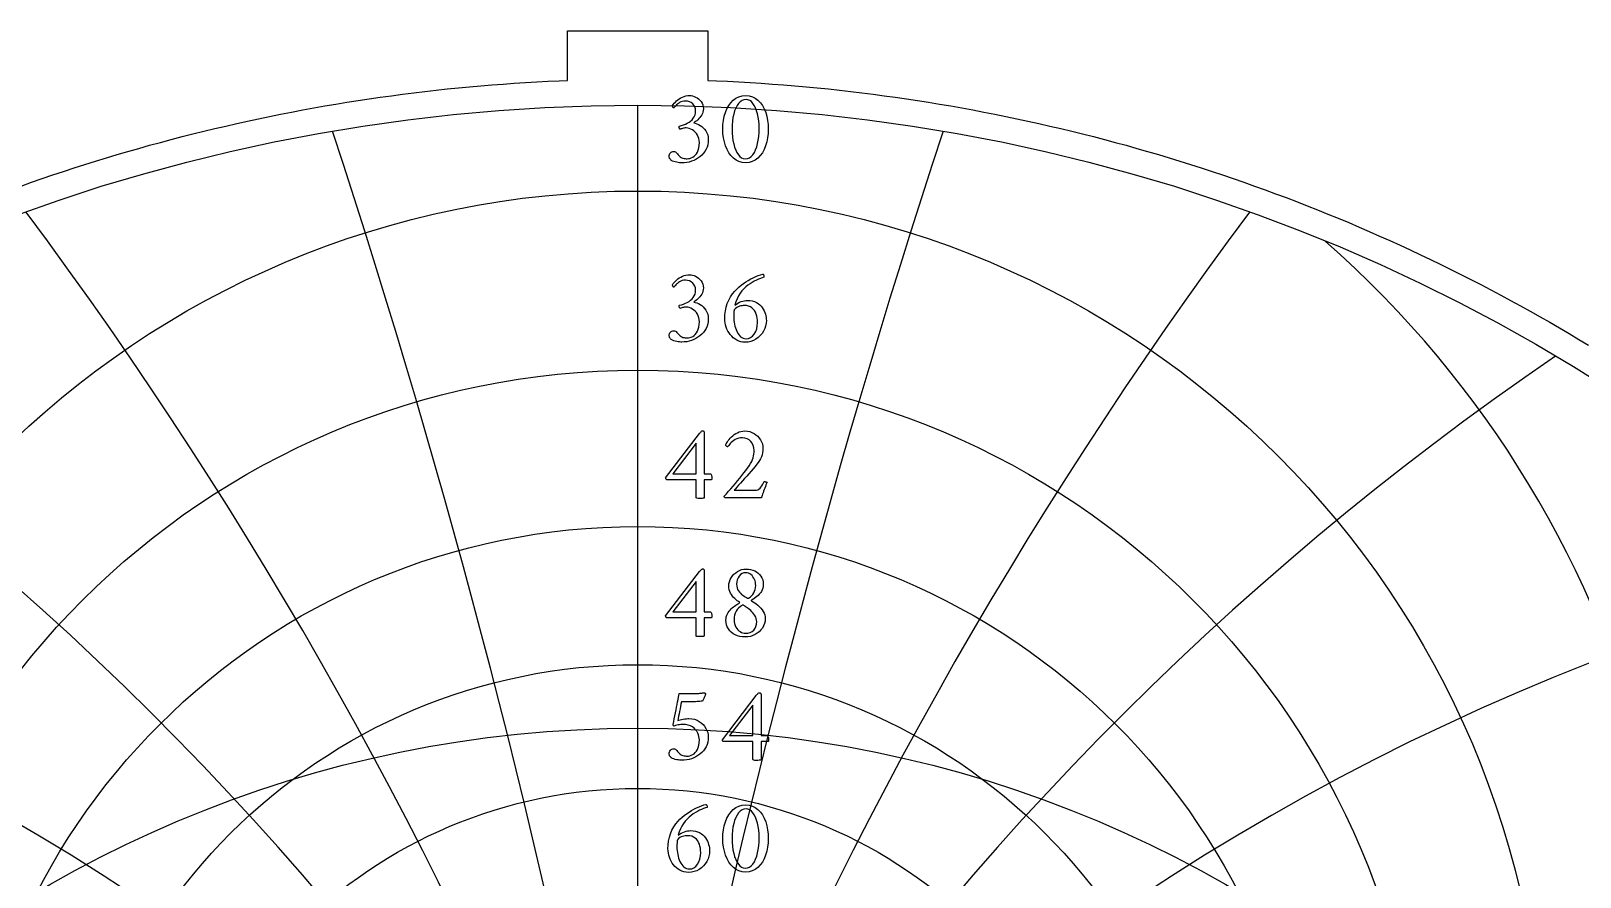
# Model space of a CAD drawing. Header units: millimetres. Extents: x -71 to 71, y -71 to 73.
# Drawn here: x -23.6 to 36.7, y 40.2 to 73.1 of the extents above; entities that cross this region are included whole.
import ezdxf

# ---------------------------------------------------------------- set-up
doc = ezdxf.new("R2010")
doc.units = ezdxf.units.MM
for name, color, linetype in [('CUT_OUTER', 1, 'Continuous'), ('ENGRAVE', 7, 'Continuous'), ('ENGRAVE_FINE', 8, 'Continuous'), ('TEXT', 5, 'Continuous')]:
    doc.layers.add(name, color=color, linetype=linetype)

msp = doc.modelspace()

# ---------------------------------------------------------------- linework, layer by layer
at = {"layer": 'CUT_OUTER'}
msp.add_lwpolyline([(-23.9933, 67.0568), (-23.5814, 67.2027), (-23.1686, 67.3462), (-22.7549, 67.487), (-22.3404, 67.6254), (-21.9251, 67.7612), (-21.5089, 67.8945), (-21.0919, 68.0252), (-20.6741, 68.1533), (-20.2555, 68.2789), (-19.8362, 68.4019), (-19.4161, 68.5223), (-18.9953, 68.6401), (-18.5738, 68.7554), (-18.1515, 68.8681), (-17.7286, 68.9781), (-17.305, 69.0856), (-16.8808, 69.1905), (-16.456, 69.2928), (-16.0305, 69.3925), (-15.6044, 69.4895), (-15.1777, 69.5839), (-14.7505, 69.6758), (-14.3227, 69.765), (-13.8943, 69.8515), (-13.4655, 69.9355), (-13.0361, 70.0168), (-12.6062, 70.0954), (-12.1759, 70.1715), (-11.7451, 70.2449), (-11.3139, 70.3156), (-10.8822, 70.3837), (-10.4501, 70.4492), (-10.0177, 70.5119), (-9.5848, 70.5721), (-9.1516, 70.6296), (-8.7181, 70.6844), (-8.2842, 70.7366), (-7.85, 70.7861), (-7.4155, 70.8329), (-6.9808, 70.8771), (-6.5458, 70.9186), (-6.1105, 70.9574), (-5.675, 70.9935), (-5.2393, 71.027), (-4.8034, 71.0578), (-4.3673, 71.086), (-3.931, 71.1114), (-3.4946, 71.1342), (-3.0581, 71.1543), (-2.73, 71.1674), (-2.73, 73.092), (2.73, 73.092), (2.73, 71.1674), (3.0581, 71.1543), (3.4946, 71.1342), (3.931, 71.1114), (4.3673, 71.086), (4.8034, 71.0578), (5.2393, 71.027), (5.675, 70.9935), (6.1105, 70.9574), (6.5458, 70.9186), (6.9808, 70.8771), (7.4155, 70.8329), (7.85, 70.7861), (8.2842, 70.7366), (8.7181, 70.6844), (9.1516, 70.6296), (9.5848, 70.5721), (10.0177, 70.5119), (10.4501, 70.4492), (10.8822, 70.3837), (11.3139, 70.3156), (11.7451, 70.2449), (12.1759, 70.1715), (12.6062, 70.0954), (13.0361, 70.0168), (13.4655, 69.9355), (13.8943, 69.8515), (14.3227, 69.765), (14.7505, 69.6758), (15.1777, 69.5839), (15.6044, 69.4895), (16.0305, 69.3925), (16.456, 69.2928), (16.8808, 69.1905), (17.305, 69.0856), (17.7286, 68.9781), (18.1515, 68.8681), (18.5738, 68.7554), (18.9953, 68.6401), (19.4161, 68.5223), (19.8362, 68.4019), (20.2555, 68.2789), (20.6741, 68.1533), (21.0919, 68.0252), (21.5089, 67.8945), (21.9251, 67.7612), (22.3404, 67.6254), (22.7549, 67.487), (23.1686, 67.3462), (23.5814, 67.2027), (23.9933, 67.0568), (24.4043, 66.9083), (24.8144, 66.7573), (25.2235, 66.6038), (25.6317, 66.4477), (26.039, 66.2892), (26.4452, 66.1282), (26.8505, 65.9647), (27.2547, 65.7987), (27.6579, 65.6302), (28.0601, 65.4593), (28.4612, 65.2859), (28.8613, 65.11), (29.2603, 64.9317), (29.6581, 64.7509), (30.0549, 64.5677), (30.4505, 64.3821), (30.8449, 64.1941), (31.2382, 64.0036), (31.6304, 63.8107), (32.0213, 63.6154), (32.4111, 63.4178), (32.7996, 63.2177), (33.1868, 63.0152), (33.5729, 62.8104), (33.9576, 62.6033), (34.3411, 62.3937), (34.7233, 62.1818), (35.1042, 61.9676), (35.4838, 61.751), (35.862, 61.5321), (36.2389, 61.3109), (36.6144, 61.0874), (36.9885, 60.8616)], dxfattribs=at)
at = {"layer": 'ENGRAVE'}
msp.add_lwpolyline([(0, -70.2), (0, 70.2)], dxfattribs=at)
for centre, radius in [((0, 0), 70.2), ((0, 31.6222), 35.2387), ((0, 29.3414), 30.5447), ((0, 27.5032), 26.2999), ((0, 26.02), 22.4035), ((0, 0), 45.9522), ((0, 24.8284), 18.7786)]:
    msp.add_circle(centre, radius, dxfattribs=at)
for centre, radius, start, end in [((0, 34.4687), 40.5184, 131.307855, 48.692145), ((0, 38.0583), 46.5751, 158.307565, 21.692435), ((0, 42.6543), 53.6864, 177.166321, 2.833679)]:
    msp.add_arc(centre, radius, start, end, dxfattribs=at)
at = {"layer": 'ENGRAVE_FINE'}
for centre, radius, start, end in [((-335.3395, -37.2113), 340.5127, 3.549067, 18.208032), ((-335.3395, -37.2113), 340.5127, 3.549067, 18.208032), ((335.3395, -37.2113), 340.5127, 161.791968, 176.450933), ((335.3395, -37.2113), 340.5127, 161.791968, 176.450933), ((-162.4567, -37.2113), 172.8828, 7.145895, 36.6736), ((-162.4567, -37.2113), 172.8828, 7.145895, 36.6736), ((162.4567, -37.2113), 172.8828, 143.3264, 172.854105), ((162.4567, -37.2113), 172.8828, 143.3264, 172.854105), ((-102.4151, -37.2113), 118.2588, 10.840654, 55.662821), ((-102.4151, -37.2113), 118.2588, 10.840654, 55.662821), ((102.4151, -37.2113), 118.2588, 124.337179, 169.159346), ((102.4151, -37.2113), 118.2588, 124.337179, 169.159346), ((-70.4677, -37.2113), 91.989, 14.688568, 75.445741), ((-70.4677, -37.2113), 91.989, 14.688568, 75.445741), ((70.4677, -37.2113), 91.989, 104.554259, 165.311432), ((70.4677, -37.2113), 91.989, 104.554259, 165.311432)]:
    msp.add_arc(centre, radius, start, end, dxfattribs=at)
at = {"layer": 'TEXT'}
for points in [[(2.0218, 70.5793), (2.075, 70.5755), (2.1308, 70.5642), (2.1892, 70.5454), (2.2502, 70.5191), (2.3102, 70.4855), (2.3659, 70.4449), (2.4171, 70.3973), (2.464, 70.3427), (2.503, 70.2814), (2.5309, 70.214), (2.5477, 70.1403), (2.5532, 70.0603), (2.5492, 69.9973), (2.5372, 69.9368), (2.517, 69.879), (2.4889, 69.8237), (2.4552, 69.7715), (2.4183, 69.723), (2.3784, 69.6781), (2.3353, 69.6369), (2.2918, 69.5995), (2.2507, 69.5663), (2.2119, 69.5372), (2.1754, 69.5123), (2.2346, 69.5001), (2.2958, 69.4802), (2.3592, 69.4524), (2.4245, 69.4168), (2.4885, 69.3736), (2.5475, 69.3229), (2.6016, 69.2647), (2.6508, 69.1989), (2.6917, 69.1256), (2.7209, 69.0448), (2.7384, 68.9564), (2.7442, 68.8605), (2.7386, 68.7592), (2.7219, 68.6628), (2.694, 68.5713), (2.655, 68.4848), (2.6067, 68.4038), (2.5512, 68.3291), (2.4884, 68.2606), (2.4183, 68.1983), (2.3424, 68.1427), (2.2621, 68.094), (2.1774, 68.0524), (2.0883, 68.0177), (1.9964, 67.9905), (1.9035, 67.971), (1.8096, 67.9594), (1.7146, 67.9555), (1.6727, 67.9569), (1.6259, 67.9612), (1.5741, 67.9683), (1.5174, 67.9783), (1.4597, 67.9914), (1.4048, 68.0079), (1.3528, 68.0277), (1.3036, 68.051), (1.2943, 68.0593), (1.2828, 68.0717), (1.2694, 68.0883), (1.2538, 68.1091), (1.2393, 68.1322), (1.2289, 68.1558), (1.2226, 68.1799), (1.2206, 68.2046), (1.2238, 68.2461), (1.2335, 68.2835), (1.2498, 68.3167), (1.2725, 68.3457), (1.2993, 68.3693), (1.328, 68.3862), (1.3585, 68.3963), (1.3908, 68.3997), (1.4301, 68.3957), (1.465, 68.3836), (1.4955, 68.3635), (1.5216, 68.3353), (1.5456, 68.3041), (1.5698, 68.2746), (1.5943, 68.247), (1.6191, 68.2212), (1.6496, 68.1943), (1.683, 68.1719), (1.7192, 68.1538), (1.7582, 68.1402), (1.7986, 68.1302), (1.8386, 68.1231), (1.8785, 68.1188), (1.918, 68.1174), (1.9721, 68.1211), (2.0265, 68.1324), (2.0811, 68.1512), (2.136, 68.1776), (2.1888, 68.2126), (2.2372, 68.2575), (2.2812, 68.3123), (2.3208, 68.3769), (2.3534, 68.4522), (2.3768, 68.5393), (2.3908, 68.638), (2.3955, 68.7484), (2.3908, 68.829), (2.3768, 68.9046), (2.3534, 68.9753), (2.3208, 69.0411), (2.2807, 69.1012), (2.2351, 69.1548), (2.1841, 69.2019), (2.1277, 69.2425), (2.0676, 69.2752), (2.0057, 69.2985), (1.942, 69.3125), (1.8765, 69.3172), (1.8432, 69.3159), (1.8096, 69.312), (1.7757, 69.3055), (1.7416, 69.2964), (1.7093, 69.2868), (1.6809, 69.2788), (1.6564, 69.2723), (1.6357, 69.2674), (1.6248, 69.2848), (1.6171, 69.3037), (1.6124, 69.3242), (1.6108, 69.3463), (1.6113, 69.3598), (1.6129, 69.3712), (1.6155, 69.3805), (1.6191, 69.3878), (1.699, 69.4088), (1.7769, 69.4345), (1.8527, 69.4648), (1.9263, 69.4999), (1.9955, 69.54), (2.0576, 69.5855), (2.1128, 69.6365), (2.1609, 69.6929), (2.2, 69.7556), (2.2279, 69.8253), (2.2446, 69.9019), (2.2502, 69.9856), (2.2432, 70.0632), (2.2222, 70.134), (2.1871, 70.1981), (2.1381, 70.2555), (2.0781, 70.3027), (2.0104, 70.3364), (1.9349, 70.3567), (1.8516, 70.3634), (1.7893, 70.3596), (1.7312, 70.3484), (1.6773, 70.3295), (1.6274, 70.3032), (1.5822, 70.2729), (1.5418, 70.242), (1.5064, 70.2106), (1.4759, 70.1787), (1.4501, 70.1495), (1.4287, 70.1262), (1.4117, 70.109), (1.3991, 70.0977), (1.3908, 70.0995), (1.3825, 70.105), (1.3742, 70.1141), (1.3659, 70.1268), (1.3586, 70.1413), (1.3534, 70.1558), (1.3503, 70.1704), (1.3493, 70.1849), (1.3826, 70.2322), (1.4204, 70.2788), (1.4625, 70.3246), (1.5091, 70.3696), (1.5598, 70.4125), (1.6145, 70.4516), (1.673, 70.4872), (1.7354, 70.5191), (1.8015, 70.5454), (1.8713, 70.5642), (1.9448, 70.5755), (2.0218, 70.5793)], [(4.1931, 70.5751), (4.3308, 70.564), (4.4573, 70.5305), (4.5726, 70.4747), (4.6768, 70.3966), (4.7694, 70.3), (4.8501, 70.1885), (4.9189, 70.0623), (4.9757, 69.9213), (5.0202, 69.7693), (5.052, 69.6104), (5.0711, 69.4445), (5.0774, 69.2715), (5.0709, 69.0986), (5.0515, 68.9327), (5.019, 68.7737), (4.9736, 68.6218), (4.9159, 68.4807), (4.8465, 68.354), (4.7654, 68.2419), (4.6726, 68.1444), (4.5687, 68.0654), (4.4542, 68.0089), (4.329, 67.9751), (4.1931, 67.9638), (4.0608, 67.9751), (3.9378, 68.0089), (3.8242, 68.0654), (3.7198, 68.1444), (3.626, 68.2419), (3.5439, 68.354), (3.4735, 68.4807), (3.4147, 68.6218), (3.3684, 68.7737), (3.3353, 68.9327), (3.3155, 69.0986), (3.3088, 69.2715), (3.3153, 69.4445), (3.3348, 69.6104), (3.3672, 69.7693), (3.4126, 69.9213), (3.4705, 70.0623), (3.5403, 70.1885), (3.622, 70.3), (3.7157, 70.3966), (3.8203, 70.4747), (3.9347, 70.5305), (4.059, 70.564), (4.1931, 70.5751)], [(4.2139, 70.4257), (4.1318, 70.416), (4.0556, 70.3868), (3.9854, 70.3381), (3.9212, 70.27), (3.8635, 70.1855), (3.8127, 70.0878), (3.769, 69.9769), (3.7323, 69.8528), (3.7032, 69.7184), (3.6825, 69.5767), (3.67, 69.4277), (3.6659, 69.2715), (3.67, 69.117), (3.6825, 68.969), (3.7032, 68.8274), (3.7323, 68.6924), (3.7685, 68.5672), (3.8107, 68.4552), (3.8588, 68.3565), (3.9129, 68.271), (3.9722, 68.202), (4.0359, 68.1527), (4.104, 68.1231), (4.1765, 68.1132), (4.264, 68.1234), (4.3436, 68.1537), (4.4155, 68.2043), (4.4796, 68.2751), (4.536, 68.3629), (4.5849, 68.464), (4.6263, 68.5787), (4.6602, 68.7069), (4.6865, 68.8447), (4.7053, 68.9882), (4.7166, 69.1374), (4.7204, 69.2923), (4.7164, 69.4481), (4.7043, 69.5959), (4.6842, 69.7356), (4.656, 69.8673), (4.6207, 69.9885), (4.5792, 70.0967), (4.5315, 70.1919), (4.4775, 70.2741), (4.4182, 70.3404), (4.3545, 70.3878), (4.2864, 70.4162), (4.2139, 70.4257)], [(2.0218, 63.6045), (2.075, 63.6007), (2.1308, 63.5895), (2.1892, 63.5706), (2.2502, 63.5443), (2.3102, 63.5107), (2.3659, 63.4701), (2.4171, 63.4225), (2.464, 63.3679), (2.503, 63.3066), (2.5309, 63.2392), (2.5477, 63.1655), (2.5532, 63.0856), (2.5492, 63.0225), (2.5372, 62.962), (2.517, 62.9042), (2.4889, 62.8489), (2.4552, 62.7968), (2.4183, 62.7482), (2.3784, 62.7033), (2.3353, 62.6621), (2.2918, 62.6247), (2.2507, 62.5915), (2.2119, 62.5624), (2.1754, 62.5375), (2.2346, 62.5253), (2.2958, 62.5054), (2.3592, 62.4776), (2.4245, 62.4421), (2.4885, 62.3988), (2.5475, 62.3481), (2.6016, 62.2899), (2.6508, 62.2241), (2.6917, 62.1508), (2.7209, 62.07), (2.7384, 61.9816), (2.7442, 61.8857), (2.7386, 61.7844), (2.7219, 61.688), (2.694, 61.5966), (2.655, 61.51), (2.6067, 61.4291), (2.5512, 61.3543), (2.4884, 61.2858), (2.4183, 61.2236), (2.3424, 61.1679), (2.2621, 61.1192), (2.1774, 61.0776), (2.0883, 61.043), (1.9964, 61.0157), (1.9035, 60.9963), (1.8096, 60.9846), (1.7146, 60.9807), (1.6727, 60.9821), (1.6259, 60.9864), (1.5741, 60.9935), (1.5174, 61.0035), (1.4597, 61.0166), (1.4048, 61.0331), (1.3528, 61.0529), (1.3036, 61.0762), (1.2943, 61.0845), (1.2828, 61.0969), (1.2694, 61.1135), (1.2538, 61.1343), (1.2393, 61.1574), (1.2289, 61.181), (1.2226, 61.2051), (1.2206, 61.2298), (1.2238, 61.2713), (1.2335, 61.3087), (1.2498, 61.3419), (1.2725, 61.3709), (1.2993, 61.3945), (1.328, 61.4114), (1.3585, 61.4215), (1.3908, 61.4249), (1.4301, 61.4209), (1.465, 61.4088), (1.4955, 61.3887), (1.5216, 61.3606), (1.5456, 61.3293), (1.5698, 61.2998), (1.5943, 61.2722), (1.6191, 61.2464), (1.6496, 61.2195), (1.683, 61.1971), (1.7192, 61.1791), (1.7582, 61.1654), (1.7986, 61.1554), (1.8386, 61.1483), (1.8785, 61.144), (1.918, 61.1426), (1.9721, 61.1464), (2.0265, 61.1576), (2.0811, 61.1765), (2.136, 61.2028), (2.1888, 61.2378), (2.2372, 61.2827), (2.2812, 61.3375), (2.3208, 61.4021), (2.3534, 61.4775), (2.3768, 61.5645), (2.3908, 61.6632), (2.3955, 61.7736), (2.3908, 61.8542), (2.3768, 61.9298), (2.3534, 62.0006), (2.3208, 62.0663), (2.2807, 62.1264), (2.2351, 62.18), (2.1841, 62.2271), (2.1277, 62.2677), (2.0676, 62.3004), (2.0057, 62.3237), (1.942, 62.3377), (1.8765, 62.3424), (1.8432, 62.3411), (1.8096, 62.3372), (1.7757, 62.3307), (1.7416, 62.3217), (1.7093, 62.3121), (1.6809, 62.304), (1.6564, 62.2975), (1.6357, 62.2926), (1.6248, 62.31), (1.6171, 62.3289), (1.6124, 62.3494), (1.6108, 62.3715), (1.6113, 62.385), (1.6129, 62.3964), (1.6155, 62.4057), (1.6191, 62.413), (1.699, 62.434), (1.7769, 62.4597), (1.8527, 62.4901), (1.9263, 62.5251), (1.9955, 62.5652), (2.0576, 62.6107), (2.1128, 62.6617), (2.1609, 62.7181), (2.2, 62.7808), (2.2279, 62.8505), (2.2446, 62.9271), (2.2502, 63.0108), (2.2432, 63.0884), (2.2222, 63.1592), (2.1871, 63.2233), (2.1381, 63.2807), (2.0781, 63.3279), (2.0104, 63.3616), (1.9349, 63.3819), (1.8516, 63.3886), (1.7893, 63.3849), (1.7312, 63.3736), (1.6773, 63.3548), (1.6274, 63.3284), (1.5822, 63.2981), (1.5418, 63.2672), (1.5064, 63.2358), (1.4759, 63.2039), (1.4501, 63.1747), (1.4287, 63.1515), (1.4117, 63.1342), (1.3991, 63.1229), (1.3908, 63.1247), (1.3825, 63.1302), (1.3742, 63.1393), (1.3659, 63.152), (1.3586, 63.1665), (1.3534, 63.181), (1.3503, 63.1956), (1.3493, 63.2101), (1.3826, 63.2575), (1.4204, 63.304), (1.4625, 63.3498), (1.5091, 63.3948), (1.5598, 63.4377), (1.6145, 63.4768), (1.673, 63.5124), (1.7354, 63.5443), (1.8015, 63.5706), (1.8713, 63.5895), (1.9448, 63.6007), (2.0218, 63.6045)], [(4.2596, 62.604), (4.3611, 62.599), (4.4542, 62.5842), (4.5386, 62.5596), (4.6145, 62.5251), (4.6825, 62.4829), (4.7432, 62.4353), (4.7967, 62.3822), (4.8429, 62.3237), (4.8824, 62.2617), (4.916, 62.1981), (4.9437, 62.133), (4.9653, 62.0663), (4.9817, 62.0006), (4.9934, 61.9382), (5.0004, 61.8791), (5.0027, 61.8235), (4.9958, 61.7133), (4.9752, 61.6071), (4.9408, 61.5047), (4.8927, 61.4062), (4.833, 61.3144), (4.764, 61.2319), (4.6856, 61.1587), (4.5979, 61.0949), (4.5026, 61.0431), (4.4012, 61.0061), (4.2939, 60.9839), (4.1807, 60.9765), (4.0915, 60.9816), (4.0068, 60.9968), (3.9265, 61.0221), (3.8506, 61.0575), (3.7797, 61.1012), (3.7141, 61.1514), (3.6541, 61.2081), (3.5994, 61.2713), (3.5505, 61.3397), (3.5076, 61.4119), (3.4706, 61.4881), (3.4396, 61.5681), (3.4151, 61.65), (3.3976, 61.7316), (3.3871, 61.813), (3.3836, 61.894), (3.3898, 62.0476), (3.4085, 62.1971), (3.4396, 62.3424), (3.4832, 62.4836), (3.5387, 62.6182), (3.6057, 62.7441), (3.684, 62.8611), (3.7738, 62.9693), (3.8492, 63.0466), (3.93, 63.1208), (4.0163, 63.1919), (4.108, 63.2599), (4.203, 63.324), (4.299, 63.3834), (4.396, 63.4382), (4.4941, 63.4883), (4.591, 63.5326), (4.6846, 63.5703), (4.7747, 63.6011), (4.8615, 63.6253), (4.8748, 63.6223), (4.8854, 63.6133), (4.8935, 63.5984), (4.8989, 63.5775), (4.9025, 63.5553), (4.9051, 63.5365), (4.9067, 63.5211), (4.9072, 63.509), (4.8407, 63.4862), (4.7697, 63.4592), (4.6943, 63.4281), (4.6145, 63.3928), (4.5324, 63.3523), (4.45, 63.3056), (4.3674, 63.2527), (4.2845, 63.1935), (4.2035, 63.1272), (4.1267, 63.0529), (4.0541, 62.9705), (3.9855, 62.88), (3.923, 62.7805), (3.8683, 62.6709), (3.8213, 62.5512), (3.7821, 62.4213), (3.8376, 62.4624), (3.8963, 62.4986), (3.958, 62.5299), (4.0229, 62.5562), (4.0875, 62.5771), (4.1485, 62.592), (4.2058, 62.601), (4.2596, 62.604)], [(3.7489, 62.2428), (3.745, 62.2093), (3.7416, 62.1753), (3.7388, 62.1408), (3.7365, 62.1058), (3.7346, 62.0705), (3.7333, 62.0352), (3.7326, 61.9999), (3.7323, 61.9646), (3.7341, 61.8953), (3.7396, 61.8245), (3.7486, 61.7521), (3.7614, 61.6782), (3.7778, 61.6047), (3.7982, 61.5339), (3.8225, 61.4656), (3.8506, 61.4), (3.8827, 61.3386), (3.9186, 61.2832), (3.9584, 61.2338), (4.0022, 61.1903), (4.0496, 61.1549), (4.1008, 61.1296), (4.1555, 61.1144), (4.2139, 61.1094), (4.307, 61.1208), (4.3914, 61.1551), (4.4669, 61.2121), (4.5336, 61.2921), (4.5881, 61.3891), (4.627, 61.4976), (4.6503, 61.6174), (4.6581, 61.7487), (4.6549, 61.8344), (4.6451, 61.9169), (4.6289, 61.9963), (4.6062, 62.0726), (4.5765, 62.1437), (4.5393, 62.2075), (4.4945, 62.2641), (4.4422, 62.3134), (4.3818, 62.3533), (4.3125, 62.3819), (4.2344, 62.399), (4.1475, 62.4047), (4.1027, 62.403), (4.0556, 62.3979), (4.0062, 62.3895), (3.9544, 62.3777), (3.9019, 62.3591), (3.8501, 62.3305), (3.7991, 62.2917), (3.7489, 62.2428)], [(2.5242, 57.5299), (2.5396, 57.5283), (2.5527, 57.5236), (2.5635, 57.5158), (2.5719, 57.5049), (2.5783, 57.4925), (2.5828, 57.48), (2.5855, 57.4676), (2.5865, 57.4551), (2.5865, 55.8568), (2.8272, 55.8568), (2.8374, 55.8536), (2.847, 55.8443), (2.8561, 55.8287), (2.8646, 55.8069), (2.8719, 55.781), (2.8771, 55.753), (2.8802, 55.7229), (2.8812, 55.6907), (2.8804, 55.6694), (2.8781, 55.6512), (2.8742, 55.6362), (2.8688, 55.6243), (2.5865, 55.6243), (2.5865, 54.9143), (2.5848, 54.9137), (2.5797, 54.9117), (2.5713, 54.9085), (2.5595, 54.904), (2.5401, 54.8994), (2.5091, 54.8962), (2.4664, 54.8942), (2.4121, 54.8936), (2.3485, 54.8957), (2.3031, 54.9019), (2.2759, 54.9123), (2.2668, 54.9268), (2.2668, 55.6243), (1.1251, 55.6243), (1.1154, 55.6311), (1.1069, 55.6393), (1.0998, 55.6488), (1.0939, 55.6595), (1.0894, 55.6706), (1.0862, 55.6808), (1.0842, 55.6903), (1.0836, 55.699), (2.4038, 57.4261), (2.4152, 57.4394), (2.4287, 57.4546), (2.4443, 57.4716), (2.4619, 57.4904), (2.4798, 57.5077), (2.4962, 57.52), (2.5109, 57.5274), (2.5242, 57.5299)], [(5.0276, 55.5246), (5.0066, 55.4731), (4.985, 55.4182), (4.963, 55.36), (4.9404, 55.2984), (4.9181, 55.2362), (4.8968, 55.1764), (4.8766, 55.1189), (4.8574, 55.0638), (4.8403, 55.0142), (4.8262, 54.9735), (4.8154, 54.9416), (4.8076, 54.9185), (3.4043, 54.9185), (3.398, 54.9233), (3.3913, 54.9294), (3.3845, 54.9368), (3.3773, 54.9455), (3.371, 54.9544), (3.3664, 54.9626), (3.3637, 54.97), (3.3628, 54.9766), (3.4484, 55.0731), (3.5351, 55.1717), (3.6228, 55.2724), (3.7115, 55.3752), (3.7998, 55.4787), (3.8859, 55.5817), (3.97, 55.6842), (4.052, 55.7862), (4.1301, 55.8858), (4.2025, 55.9813), (4.2692, 56.0726), (4.3301, 56.1598), (4.3868, 56.2483), (4.4324, 56.3311), (4.4667, 56.4081), (4.49, 56.4795), (4.5054, 56.5488), (4.5164, 56.6196), (4.5231, 56.692), (4.5253, 56.766), (4.5173, 56.8656), (4.4936, 56.9569), (4.454, 57.04), (4.3986, 57.1147), (4.331, 57.1764), (4.2549, 57.2206), (4.1702, 57.247), (4.0769, 57.2558), (3.9985, 57.2514), (3.9253, 57.2382), (3.8574, 57.2161), (3.7946, 57.1853), (3.7372, 57.1492), (3.6856, 57.1116), (3.6397, 57.0724), (3.5994, 57.0317), (3.5652, 56.9927), (3.5372, 56.959), (3.5154, 56.9305), (3.4998, 56.9071), (3.4872, 56.9088), (3.4744, 56.9139), (3.4613, 56.9223), (3.4479, 56.9341), (3.4361, 56.9467), (3.4277, 56.9574), (3.4226, 56.9664), (3.4209, 56.9735), (3.4299, 56.9955), (3.4443, 57.0239), (3.4641, 57.0588), (3.4894, 57.1002), (3.5202, 57.1453), (3.5564, 57.1915), (3.598, 57.2387), (3.6451, 57.287), (3.6969, 57.3339), (3.7525, 57.3773), (3.8121, 57.417), (3.8755, 57.453), (3.9429, 57.483), (4.0141, 57.5044), (4.0892, 57.5173), (4.1682, 57.5215), (4.2636, 57.5154), (4.3545, 57.4972), (4.4411, 57.4667), (4.5232, 57.424), (4.5989, 57.3717), (4.6664, 57.3124), (4.7256, 57.2461), (4.7764, 57.1728), (4.8173, 57.0947), (4.8465, 57.014), (4.864, 56.9307), (4.8698, 56.8448), (4.8659, 56.7589), (4.8543, 56.6757), (4.8348, 56.595), (4.8076, 56.5169), (4.7736, 56.4413), (4.7339, 56.3684), (4.6885, 56.2981), (4.6374, 56.2304), (4.5648, 56.1418), (4.4884, 56.0503), (4.4081, 55.956), (4.3239, 55.8588), (4.2389, 55.7618), (4.1563, 55.6679), (4.076, 55.577), (3.998, 55.4893), (3.9251, 55.4075), (3.86, 55.3342), (3.8026, 55.2694), (3.7531, 55.2133), (4.5585, 55.2133), (4.6159, 55.2181), (4.668, 55.2325), (4.7145, 55.2565), (4.7557, 55.2901), (4.7934, 55.3335), (4.8299, 55.3871), (4.865, 55.4508), (4.8989, 55.5246), (4.9049, 55.5355), (4.9145, 55.5433), (4.9277, 55.548), (4.9446, 55.5495), (4.9518, 55.549), (4.9612, 55.5475), (4.9726, 55.5449), (4.9861, 55.5412), (4.9996, 55.5371), (5.011, 55.5329), (5.0203, 55.5288), (5.0276, 55.5246)], [(2.2668, 57.0441), (1.3576, 55.8568), (2.2668, 55.8568)], [(2.5242, 52.1503), (2.5396, 52.1487), (2.5527, 52.144), (2.5635, 52.1362), (2.5719, 52.1253), (2.5783, 52.1129), (2.5828, 52.1004), (2.5855, 52.088), (2.5865, 52.0755), (2.5865, 50.4772), (2.8272, 50.4772), (2.8374, 50.474), (2.847, 50.4647), (2.8561, 50.4491), (2.8646, 50.4273), (2.8719, 50.4014), (2.8771, 50.3734), (2.8802, 50.3433), (2.8812, 50.3111), (2.8804, 50.2898), (2.8781, 50.2716), (2.8742, 50.2566), (2.8688, 50.2447), (2.5865, 50.2447), (2.5865, 49.5347), (2.5848, 49.5341), (2.5797, 49.5321), (2.5713, 49.5289), (2.5595, 49.5244), (2.5401, 49.5198), (2.5091, 49.5166), (2.4664, 49.5146), (2.4121, 49.514), (2.3485, 49.5161), (2.3031, 49.5223), (2.2759, 49.5327), (2.2668, 49.5472), (2.2668, 50.2447), (1.1251, 50.2447), (1.1154, 50.2515), (1.1069, 50.2597), (1.0998, 50.2692), (1.0939, 50.28), (1.0894, 50.291), (1.0862, 50.3012), (1.0842, 50.3107), (1.0836, 50.3194), (2.4038, 52.0465), (2.4152, 52.0598), (2.4287, 52.075), (2.4443, 52.092), (2.4619, 52.1108), (2.4798, 52.1281), (2.4962, 52.1404), (2.5109, 52.1478), (2.5242, 52.1503)], [(4.2139, 52.1461), (4.3033, 52.1417), (4.3888, 52.1285), (4.4704, 52.1064), (4.5481, 52.0755), (4.6201, 52.0363), (4.6846, 51.9894), (4.7415, 51.9346), (4.791, 51.8721), (4.8309, 51.802), (4.8595, 51.7247), (4.8766, 51.6401), (4.8823, 51.5483), (4.8776, 51.472), (4.8636, 51.4009), (4.8403, 51.335), (4.8076, 51.2743), (4.7683, 51.2182), (4.7251, 51.1663), (4.678, 51.1186), (4.627, 51.075), (4.5747, 51.035), (4.5237, 50.9982), (4.474, 50.9645), (4.4256, 50.9338), (4.4147, 50.9292), (4.4111, 50.9235), (4.4147, 50.9167), (4.4256, 50.9089), (4.4878, 50.8731), (4.5496, 50.8321), (4.6113, 50.7859), (4.6726, 50.7346), (4.7313, 50.679), (4.7847, 50.6204), (4.833, 50.5586), (4.8761, 50.4938), (4.9115, 50.4266), (4.9368, 50.3578), (4.952, 50.2875), (4.957, 50.2156), (4.9503, 50.1165), (4.93, 50.0226), (4.8963, 49.9338), (4.8491, 49.8503), (4.7908, 49.7736), (4.724, 49.7055), (4.6486, 49.6459), (4.5647, 49.5949), (4.4748, 49.5541), (4.3815, 49.5249), (4.2849, 49.5074), (4.1848, 49.5015), (4.0778, 49.5067), (3.9767, 49.5223), (3.8816, 49.5482), (3.7925, 49.5846), (3.7112, 49.6302), (3.6394, 49.6842), (3.5773, 49.7465), (3.5247, 49.817), (3.4829, 49.8946), (3.4531, 49.9779), (3.4352, 50.0669), (3.4292, 50.1616), (3.4329, 50.2265), (3.4438, 50.2883), (3.4619, 50.3469), (3.4874, 50.4024), (3.5182, 50.4548), (3.5527, 50.5041), (3.5909, 50.5503), (3.6327, 50.5934), (3.6764, 50.6334), (3.7204, 50.6702), (3.7646, 50.7039), (3.8091, 50.7346), (3.8518, 50.7623), (3.8906, 50.7875), (3.9255, 50.8101), (3.9565, 50.83), (3.9627, 50.836), (3.9648, 50.8415), (3.9627, 50.8464), (3.9565, 50.8508), (3.9141, 50.8784), (3.8698, 50.9115), (3.8238, 50.95), (3.7759, 50.994), (3.7289, 51.0427), (3.6856, 51.0952), (3.6459, 51.1517), (3.6098, 51.212), (3.5799, 51.2758), (3.5585, 51.3428), (3.5456, 51.4128), (3.5413, 51.486), (3.5472, 51.5716), (3.5647, 51.6541), (3.5939, 51.7335), (3.6347, 51.8098), (3.6852, 51.881), (3.7432, 51.9453), (3.8087, 52.0025), (3.8818, 52.0527), (3.9601, 52.0936), (4.0416, 52.1228), (4.1262, 52.1403), (4.2139, 52.1461)], [(4.1931, 52.0049), (4.1232, 51.9966), (4.0587, 51.9717), (3.9997, 51.9302), (3.9461, 51.8721), (3.9016, 51.8026), (3.8698, 51.7268), (3.8508, 51.6448), (3.8444, 51.5566), (3.8489, 51.4828), (3.8626, 51.4149), (3.8853, 51.353), (3.917, 51.2971), (3.9551, 51.2466), (3.9964, 51.2011), (4.0412, 51.1605), (4.0893, 51.1248), (4.1376, 51.0929), (4.1828, 51.0636), (4.2248, 51.0368), (4.2637, 51.0127), (4.2684, 51.0109), (4.2741, 51.0096), (4.2808, 51.0088), (4.2886, 51.0086), (4.2904, 51.0086), (4.2917, 51.0086), (4.2925, 51.0086), (4.2928, 51.0086), (4.2987, 51.0088), (4.3042, 51.0096), (4.3091, 51.0109), (4.3135, 51.0127), (4.3727, 51.0568), (4.4256, 51.1061), (4.4723, 51.1606), (4.5128, 51.2203), (4.5455, 51.2852), (4.5688, 51.3552), (4.5829, 51.4305), (4.5875, 51.5109), (4.5845, 51.5706), (4.5756, 51.6292), (4.5607, 51.6868), (4.5398, 51.7434), (4.5135, 51.7971), (4.4822, 51.8461), (4.446, 51.8905), (4.4049, 51.9302), (4.3589, 51.9629), (4.3083, 51.9863), (4.2531, 52.0003), (4.1931, 52.0049)], [(2.2668, 51.6645), (1.3576, 50.4772), (2.2668, 50.4772)], [(4.1931, 49.6468), (4.2877, 49.6546), (4.3722, 49.678), (4.4465, 49.7169), (4.5107, 49.7714), (4.5625, 49.8386), (4.5995, 49.9156), (4.6217, 50.0026), (4.629, 50.0994), (4.6246, 50.1607), (4.6114, 50.2203), (4.5893, 50.278), (4.5585, 50.3339), (4.5216, 50.3874), (4.4817, 50.4377), (4.4386, 50.4849), (4.3924, 50.529), (4.3454, 50.5697), (4.3, 50.6064), (4.2562, 50.6392), (4.2139, 50.6681), (4.1763, 50.6925), (4.1464, 50.7117), (4.1244, 50.7257), (4.1101, 50.7346), (4.1023, 50.7382), (4.0956, 50.7408), (4.0899, 50.7423), (4.0852, 50.7429), (4.0795, 50.7426), (4.0748, 50.7418), (4.0712, 50.7405), (4.0686, 50.7387), (3.9911, 50.685), (3.9248, 50.6277), (3.8697, 50.5667), (3.8257, 50.5021), (3.7921, 50.4317), (3.7681, 50.3536), (3.7537, 50.2678), (3.7489, 50.1741), (3.7531, 50.094), (3.7655, 50.02), (3.7863, 49.9518), (3.8153, 49.8897), (3.8508, 49.834), (3.8906, 49.7854), (3.9348, 49.7437), (3.9835, 49.7091), (4.0347, 49.6819), (4.0867, 49.6624), (4.1395, 49.6507), (4.1931, 49.6468)], [(1.9845, 46.3249), (2.1003, 46.3182), (2.2071, 46.2979), (2.3048, 46.2642), (2.3934, 46.217), (2.4727, 46.1595), (2.5423, 46.095), (2.6024, 46.0235), (2.6529, 45.945), (2.6928, 45.8624), (2.7214, 45.7785), (2.7385, 45.6932), (2.7442, 45.6067), (2.7386, 45.5054), (2.7219, 45.409), (2.694, 45.3175), (2.655, 45.231), (2.6067, 45.15), (2.5512, 45.0753), (2.4884, 45.0068), (2.4183, 44.9445), (2.3424, 44.8888), (2.2621, 44.8402), (2.1774, 44.7985), (2.0883, 44.7639), (1.9964, 44.7367), (1.9035, 44.7172), (1.8096, 44.7055), (1.7146, 44.7016), (1.6727, 44.7031), (1.6259, 44.7073), (1.5741, 44.7145), (1.5174, 44.7245), (1.4597, 44.7376), (1.4048, 44.754), (1.3528, 44.7739), (1.3036, 44.7971), (1.2943, 44.8054), (1.2828, 44.8179), (1.2694, 44.8345), (1.2538, 44.8552), (1.2393, 44.8783), (1.2289, 44.9019), (1.2226, 44.9261), (1.2206, 44.9507), (1.2238, 44.9922), (1.2335, 45.0296), (1.2498, 45.0628), (1.2725, 45.0919), (1.2993, 45.1155), (1.328, 45.1324), (1.3585, 45.1425), (1.3908, 45.1459), (1.4301, 45.1418), (1.465, 45.1298), (1.4955, 45.1097), (1.5216, 45.0815), (1.5456, 45.0502), (1.5698, 45.0208), (1.5943, 44.9932), (1.6191, 44.9673), (1.6496, 44.9405), (1.683, 44.918), (1.7192, 44.9), (1.7582, 44.8864), (1.7986, 44.8764), (1.8386, 44.8693), (1.8785, 44.865), (1.918, 44.8635), (1.9721, 44.8673), (2.0265, 44.8786), (2.0811, 44.8974), (2.136, 44.9237), (2.1888, 44.9588), (2.2372, 45.0037), (2.2812, 45.0584), (2.3208, 45.123), (2.3534, 45.1984), (2.3768, 45.2854), (2.3908, 45.3842), (2.3955, 45.4946), (2.3915, 45.5596), (2.3794, 45.6259), (2.3593, 45.6935), (2.3311, 45.7624), (2.2942, 45.8293), (2.2476, 45.8911), (2.1914, 45.9476), (2.1256, 45.999), (2.0491, 46.0417), (1.9606, 46.0722), (1.8602, 46.0905), (1.7478, 46.0966), (1.7118, 46.0954), (1.67, 46.0919), (1.6225, 46.0861), (1.5693, 46.0779), (1.5172, 46.0682), (1.4728, 46.0576), (1.4362, 46.0464), (1.4074, 46.0343), (1.4013, 46.0355), (1.3955, 46.039), (1.3899, 46.0448), (1.3846, 46.053), (1.38, 46.0625), (1.3768, 46.0722), (1.3748, 46.0822), (1.3742, 46.0924), (1.397, 46.2066), (1.4199, 46.3208), (1.4427, 46.4349), (1.4655, 46.5491), (1.488, 46.6613), (1.5096, 46.7697), (1.5305, 46.8741), (1.5506, 46.9746), (1.5692, 47.0687), (1.5854, 47.1537), (1.5993, 47.2296), (1.6108, 47.2964), (2.2087, 47.2964), (2.2504, 47.2969), (2.2927, 47.2985), (2.3355, 47.3011), (2.3789, 47.3047), (2.4206, 47.309), (2.4588, 47.3135), (2.4933, 47.3183), (2.5242, 47.3234), (2.5496, 47.3279), (2.5678, 47.3312), (2.5787, 47.3331), (2.5823, 47.3338), (2.5923, 47.3278), (2.6015, 47.3223), (2.6099, 47.3174), (2.6176, 47.313), (2.6239, 47.3083), (2.6285, 47.3026), (2.6312, 47.2959), (2.6321, 47.2881), (2.6312, 47.2794), (2.6285, 47.2658), (2.6239, 47.2472), (2.6176, 47.2237), (2.6095, 47.1971), (2.5999, 47.1692), (2.5888, 47.1401), (2.5761, 47.1096), (2.5619, 47.0795), (2.5465, 47.0514), (2.5298, 47.0255), (2.5117, 47.0016), (2.4681, 46.9975), (2.4204, 46.9933), (2.3685, 46.9892), (2.3124, 46.985), (2.2517, 46.9814), (2.1858, 46.9788), (2.1147, 46.9772), (2.0384, 46.9767), (1.698, 46.9767), (1.6795, 46.885), (1.6612, 46.7925), (1.6431, 46.6992), (1.6254, 46.6051), (1.6076, 46.5119), (1.5895, 46.4209), (1.5713, 46.3323), (1.5527, 46.246), (1.5975, 46.262), (1.6487, 46.2766), (1.7064, 46.29), (1.7707, 46.3021), (1.8346, 46.3121), (1.8916, 46.3192), (1.9415, 46.3235), (1.9845, 46.3249)], [(4.7328, 47.3338), (4.7483, 47.3322), (4.7614, 47.3275), (4.7721, 47.3197), (4.7806, 47.3088), (4.7869, 47.2964), (4.7915, 47.2839), (4.7942, 47.2715), (4.7951, 47.259), (4.7951, 45.6607), (5.0359, 45.6607), (5.046, 45.6575), (5.0556, 45.6482), (5.0647, 45.6326), (5.0733, 45.6108), (5.0805, 45.5849), (5.0857, 45.5569), (5.0888, 45.5268), (5.0899, 45.4946), (5.0891, 45.4733), (5.0868, 45.4551), (5.0829, 45.4401), (5.0774, 45.4282), (4.7951, 45.4282), (4.7951, 44.7182), (4.7934, 44.7176), (4.7884, 44.7156), (4.7799, 44.7124), (4.7681, 44.7079), (4.7488, 44.7033), (4.7178, 44.7001), (4.6751, 44.6981), (4.6207, 44.6975), (4.5572, 44.6996), (4.5118, 44.7058), (4.4845, 44.7162), (4.4754, 44.7307), (4.4754, 45.4282), (3.3337, 45.4282), (3.324, 45.435), (3.3156, 45.4432), (3.3084, 45.4527), (3.3026, 45.4635), (3.2981, 45.4745), (3.2948, 45.4847), (3.2929, 45.4942), (3.2922, 45.5029), (4.6124, 47.23), (4.6239, 47.2433), (4.6374, 47.2585), (4.6529, 47.2755), (4.6706, 47.2943), (4.6885, 47.3116), (4.7048, 47.3239), (4.7196, 47.3313), (4.7328, 47.3338)], [(4.4754, 46.848), (3.5662, 45.6607), (4.4754, 45.6607)], [(2.0509, 41.9648), (2.1525, 41.9599), (2.2455, 41.9451), (2.33, 41.9204), (2.4059, 41.8859), (2.4738, 41.8437), (2.5346, 41.7961), (2.588, 41.7431), (2.6342, 41.6846), (2.6738, 41.6225), (2.7074, 41.559), (2.735, 41.4938), (2.7567, 41.4272), (2.773, 41.3614), (2.7847, 41.299), (2.7917, 41.2399), (2.794, 41.1843), (2.7872, 41.0741), (2.7665, 40.9679), (2.7322, 40.8655), (2.684, 40.767), (2.6243, 40.6752), (2.5553, 40.5927), (2.477, 40.5195), (2.3893, 40.4557), (2.2939, 40.4039), (2.1926, 40.3669), (2.0853, 40.3448), (1.972, 40.3374), (1.8829, 40.3424), (1.7982, 40.3576), (1.7179, 40.3829), (1.642, 40.4183), (1.571, 40.462), (1.5055, 40.5122), (1.4454, 40.5689), (1.3908, 40.6321), (1.3419, 40.7005), (1.2989, 40.7728), (1.262, 40.8489), (1.231, 40.929), (1.2064, 41.0108), (1.1889, 41.0924), (1.1784, 41.1738), (1.1749, 41.2549), (1.1811, 41.4085), (1.1998, 41.5579), (1.231, 41.7032), (1.2745, 41.8444), (1.3301, 41.9791), (1.397, 42.1049), (1.4754, 42.2219), (1.5652, 42.3301), (1.6405, 42.4075), (1.7214, 42.4817), (1.8076, 42.5528), (1.8994, 42.6207), (1.9943, 42.6848), (2.0903, 42.7443), (2.1874, 42.799), (2.2855, 42.8491), (2.3824, 42.8935), (2.4759, 42.9311), (2.5661, 42.962), (2.6529, 42.9861), (2.6661, 42.9831), (2.6768, 42.9741), (2.6848, 42.9592), (2.6902, 42.9383), (2.6939, 42.9162), (2.6965, 42.8973), (2.698, 42.8819), (2.6985, 42.8698), (2.632, 42.847), (2.561, 42.82), (2.4856, 42.7889), (2.4059, 42.7536), (2.3237, 42.7131), (2.2414, 42.6664), (2.1587, 42.6135), (2.0758, 42.5543), (1.9949, 42.488), (1.918, 42.4137), (1.8454, 42.3313), (1.7769, 42.2409), (1.7144, 42.1414), (1.6596, 42.0317), (1.6126, 41.912), (1.5735, 41.7821), (1.629, 41.8232), (1.6876, 41.8594), (1.7494, 41.8907), (1.8143, 41.917), (1.8789, 41.9379), (1.9398, 41.9529), (1.9972, 41.9618), (2.0509, 41.9648)], [(4.1931, 42.9612), (4.3308, 42.95), (4.4573, 42.9165), (4.5726, 42.8608), (4.6768, 42.7827), (4.7694, 42.686), (4.8501, 42.5746), (4.9189, 42.4483), (4.9757, 42.3073), (5.0202, 42.1554), (5.052, 41.9964), (5.0711, 41.8305), (5.0774, 41.6576), (5.0709, 41.4846), (5.0515, 41.3187), (5.019, 41.1598), (4.9736, 41.0078), (4.9159, 40.8667), (4.8465, 40.7401), (4.7654, 40.628), (4.6726, 40.5304), (4.5687, 40.4514), (4.4542, 40.395), (4.329, 40.3611), (4.1931, 40.3498), (4.0608, 40.3611), (3.9378, 40.395), (3.8242, 40.4514), (3.7198, 40.5304), (3.626, 40.628), (3.5439, 40.7401), (3.4735, 40.8667), (3.4147, 41.0078), (3.3684, 41.1598), (3.3353, 41.3187), (3.3155, 41.4846), (3.3088, 41.6576), (3.3153, 41.8305), (3.3348, 41.9964), (3.3672, 42.1554), (3.4126, 42.3073), (3.4705, 42.4483), (3.5403, 42.5746), (3.622, 42.686), (3.7157, 42.7827), (3.8203, 42.8608), (3.9347, 42.9165), (4.059, 42.95), (4.1931, 42.9612)], [(4.2139, 42.8117), (4.1318, 42.802), (4.0556, 42.7728), (3.9854, 42.7241), (3.9212, 42.656), (3.8635, 42.5716), (3.8127, 42.4739), (3.769, 42.363), (3.7323, 42.2388), (3.7032, 42.1044), (3.6825, 41.9627), (3.67, 41.8138), (3.6659, 41.6576), (3.67, 41.5031), (3.6825, 41.355), (3.7032, 41.2135), (3.7323, 41.0784), (3.7685, 40.9532), (3.8107, 40.8413), (3.8588, 40.7425), (3.9129, 40.657), (3.9722, 40.588), (4.0359, 40.5387), (4.104, 40.5091), (4.1765, 40.4993), (4.264, 40.5094), (4.3436, 40.5397), (4.4155, 40.5903), (4.4796, 40.6612), (4.536, 40.7489), (4.5849, 40.8501), (4.6263, 40.9648), (4.6602, 41.093), (4.6865, 41.2307), (4.7053, 41.3742), (4.7166, 41.5234), (4.7204, 41.6783), (4.7164, 41.8341), (4.7043, 41.9819), (4.6842, 42.1216), (4.656, 42.2533), (4.6207, 42.3745), (4.5792, 42.4827), (4.5315, 42.5779), (4.4775, 42.6602), (4.4182, 42.7265), (4.3545, 42.7738), (4.2864, 42.8022), (4.2139, 42.8117)], [(1.5402, 41.6036), (1.5364, 41.5701), (1.533, 41.5361), (1.5301, 41.5016), (1.5278, 41.4666), (1.526, 41.4313), (1.5247, 41.396), (1.5239, 41.3607), (1.5236, 41.3254), (1.5255, 41.2562), (1.5309, 41.1853), (1.54, 41.1129), (1.5527, 41.039), (1.5692, 40.9655), (1.5895, 40.8947), (1.6138, 40.8265), (1.642, 40.7608), (1.674, 40.6995), (1.7099, 40.6441), (1.7498, 40.5946), (1.7935, 40.5512), (1.841, 40.5157), (1.8921, 40.4904), (1.9468, 40.4753), (2.0052, 40.4702), (2.0984, 40.4816), (2.1827, 40.5159), (2.2582, 40.573), (2.3249, 40.6529), (2.3794, 40.7499), (2.4183, 40.8584), (2.4417, 40.9783), (2.4495, 41.1096), (2.4462, 41.1952), (2.4365, 41.2777), (2.4203, 41.3571), (2.3976, 41.4334), (2.3678, 41.5045), (2.3306, 41.5683), (2.2859, 41.6249), (2.2336, 41.6742), (2.1731, 41.7141), (2.1038, 41.7427), (2.0257, 41.7598), (1.9388, 41.7655), (1.894, 41.7638), (1.8469, 41.7588), (1.7975, 41.7503), (1.7458, 41.7385), (1.6932, 41.72), (1.6414, 41.6913), (1.5905, 41.6525), (1.5402, 41.6036)]]:
    msp.add_lwpolyline(points, close=True, dxfattribs=at)

doc.saveas('drawing.dxf')
